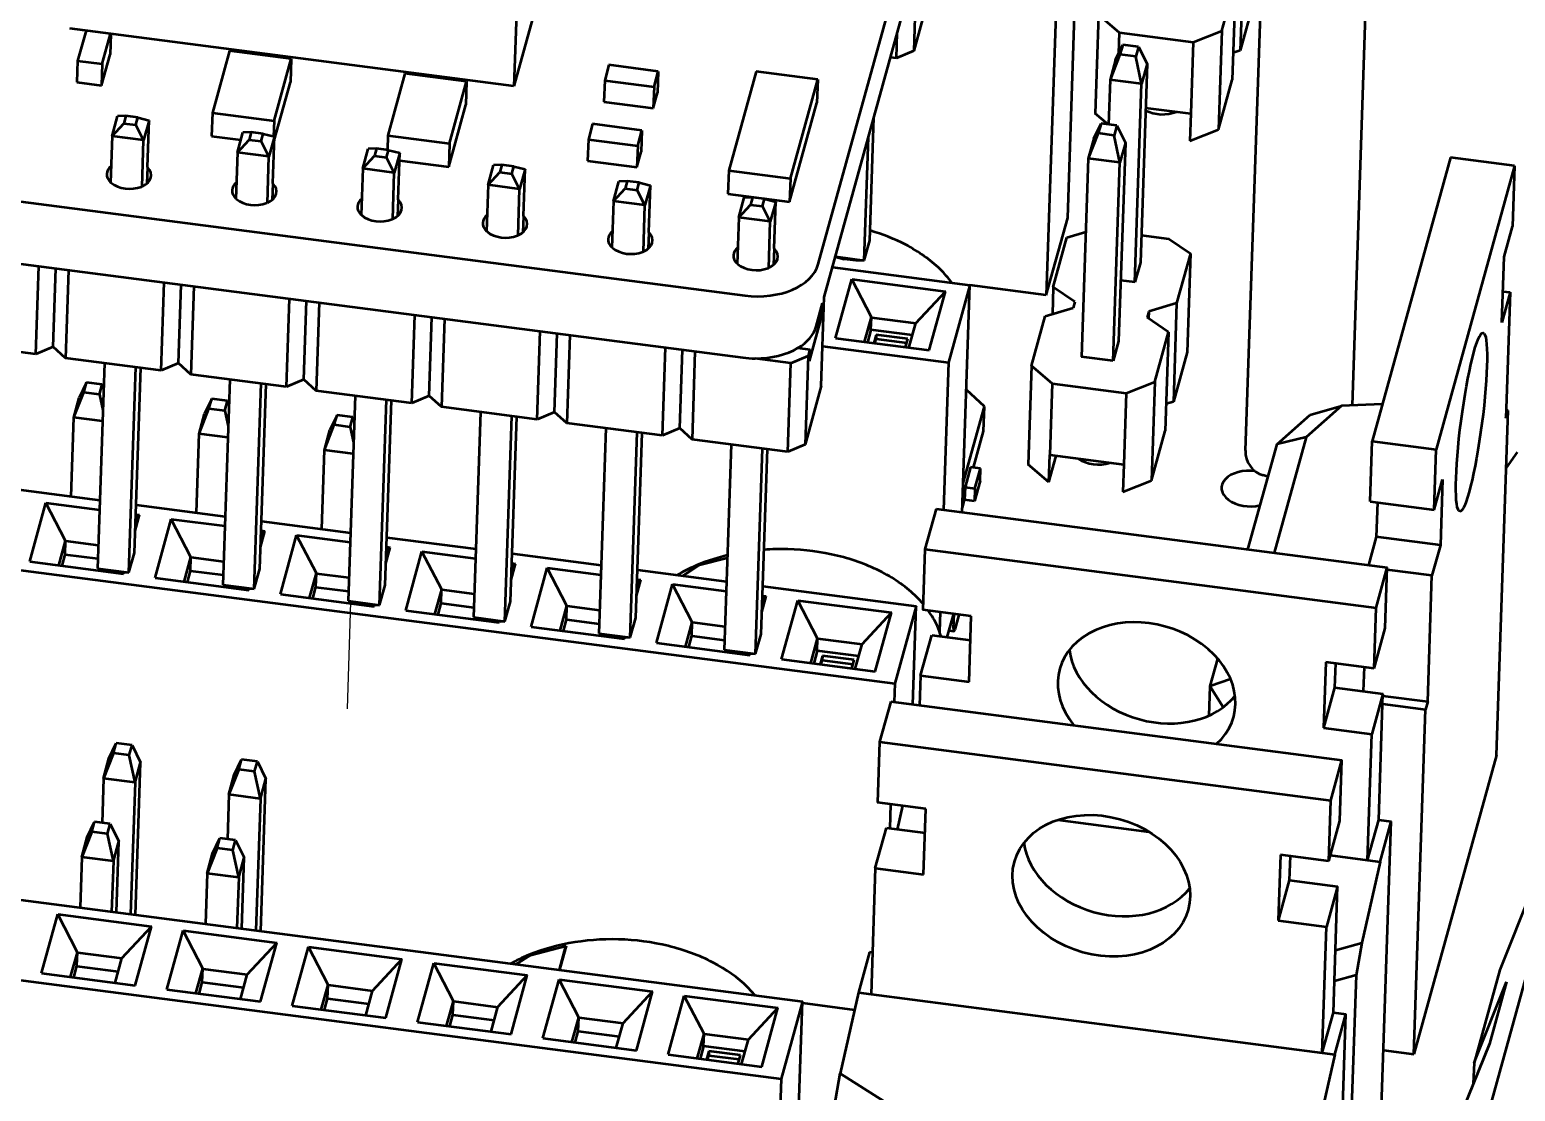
# Model space of a CAD drawing. Header units: millimetres. Extents: x 0 to 420, y 0 to 297.
# Drawn here: x 253.72 to 283.38, y 84.95 to 106.15 of the extents above; entities that cross this region are included whole.
import ezdxf

# ---------------------------------------------------------------- set-up
doc = ezdxf.new("R2010")
doc.units = ezdxf.units.MM
doc.layers.add('Tweak Trail (ISO)', color=7, linetype='Continuous', lineweight=25)
doc.layers.add('Visible (ISO)', color=7, linetype='Continuous', lineweight=50)

msp = doc.modelspace()

# ---------------------------------------------------------------- linework, layer by layer
at = {"layer": 'Tweak Trail (ISO)'}
msp.add_line((260.064, 92.582), (260.136, 94.723), dxfattribs=at)
at = {"layer": 'Visible (ISO)'}
for p, q in [((280.608, 113.075), (280.119, 98.644)), ((264.926, 110.589), (263.389, 105.019)), ((278.42, 110.453), (277.989, 97.743)), ((269.465, 101.461), (271.633, 109.32)), ((274.443, 102.391), (274.666, 108.991)), ((263.507, 108.507), (263.389, 105.019)), ((277.955, 107.695), (277.888, 105.727)), ((269.584, 100.806), (271.43, 107.496)), ((271.43, 107.496), (271.37, 105.721)), ((274.239, 107.443), (274.016, 100.843)), ((277.521, 106.124), (277.794, 107.114)), ((277.794, 107.114), (277.727, 105.145)), ((271.693, 106.89), (271.37, 105.721)), ((278.161, 106.717), (277.888, 105.727)), ((263.389, 105.019), (254.524, 106.171)), ((275.059, 106.443), (274.992, 104.475)), ((275.471, 106.089), (275.059, 106.443)), ((254.846, 106.129), (254.679, 105.525)), ((255.171, 105.461), (255.338, 106.065)), ((255.342, 106.065), (255.328, 105.653)), ((271.023, 105.574), (271.04, 106.084)), ((275.471, 106.089), (275.456, 105.667)), ((275.471, 106.089), (276.948, 105.897)), ((276.948, 105.897), (276.9, 104.471)), ((276.948, 105.897), (277.521, 106.124)), ((277.521, 106.124), (277.454, 104.155)), ((255.157, 105.034), (255.328, 105.653)), ((257.711, 105.724), (257.369, 104.486)), ((258.942, 105.564), (257.711, 105.724)), ((271.023, 105.574), (270.904, 105.589)), ((271.37, 105.721), (271.023, 105.574)), ((275.487, 105.648), (275.288, 105.147)), ((275.397, 105.543), (275.542, 105.846)), ((275.542, 105.846), (275.487, 105.648)), ((275.803, 105.608), (275.487, 105.648)), ((275.857, 105.806), (275.542, 105.846)), ((275.857, 105.806), (275.803, 105.608)), ((275.919, 105.065), (275.803, 105.608)), ((275.857, 105.806), (276.028, 105.461)), ((277.888, 105.727), (277.746, 105.685)), ((254.679, 105.525), (254.665, 105.098)), ((254.679, 105.525), (255.171, 105.461)), ((255.171, 105.461), (255.157, 105.034)), ((258.601, 104.326), (258.942, 105.564)), ((258.942, 105.564), (258.926, 105.099)), ((265.285, 105.442), (265.2, 105.132)), ((266.27, 105.314), (265.285, 105.442)), ((266.185, 105.004), (266.27, 105.314)), ((266.27, 105.314), (266.256, 104.887)), ((268.223, 105.313), (267.676, 103.333)), ((269.454, 105.153), (268.223, 105.313)), ((275.397, 105.543), (275.288, 105.147)), ((276.028, 105.461), (275.894, 101.498)), ((276.028, 105.461), (275.919, 105.065)), ((254.665, 105.098), (255.157, 105.034)), ((258.605, 103.936), (258.926, 105.099)), ((261.213, 105.269), (260.872, 104.031)), ((262.445, 105.109), (261.213, 105.269)), ((262.103, 103.871), (262.445, 105.109)), ((262.445, 105.109), (262.429, 104.644)), ((265.2, 105.132), (265.185, 104.706)), ((265.2, 105.132), (266.185, 105.004)), ((266.185, 105.004), (266.17, 104.578)), ((268.907, 103.173), (269.454, 105.153)), ((269.454, 105.153), (269.438, 104.688)), ((275.288, 105.147), (275.258, 104.255)), ((275.919, 105.065), (275.288, 105.147)), ((275.784, 101.101), (275.919, 105.065)), ((277.454, 104.155), (277.727, 105.145)), ((265.185, 104.706), (266.17, 104.578)), ((266.17, 104.578), (266.256, 104.887)), ((268.892, 102.708), (269.438, 104.688)), ((255.367, 104.021), (255.476, 104.417)), ((255.644, 104.423), (255.476, 104.417)), ((255.644, 104.423), (255.603, 104.274)), ((255.88, 104.392), (255.644, 104.423)), ((255.839, 104.244), (255.88, 104.392)), ((255.88, 104.392), (256.106, 104.335)), ((257.369, 104.486), (257.354, 104.021)), ((257.369, 104.486), (258.601, 104.326)), ((262.087, 103.406), (262.429, 104.644)), ((270.491, 101.936), (270.575, 104.395)), ((275.245, 104.257), (274.992, 104.475)), ((275.998, 104.588), (276.9, 104.471)), ((276.9, 104.471), (276.882, 103.928)), ((255.367, 104.021), (255.603, 104.274)), ((255.603, 104.274), (255.839, 104.244)), ((255.997, 103.939), (255.839, 104.244)), ((256.106, 104.335), (255.997, 103.939)), ((256.075, 103.405), (256.106, 104.335)), ((258.146, 104.098), (257.978, 104.092)), ((258.146, 104.098), (258.105, 103.949)), ((258.382, 104.067), (258.146, 104.098)), ((258.601, 104.326), (258.59, 104.015)), ((264.96, 104.263), (264.875, 103.953)), ((265.945, 104.135), (264.96, 104.263)), ((265.86, 103.825), (265.945, 104.135)), ((265.945, 104.135), (265.93, 103.708)), ((274.964, 103.971), (275.108, 104.275)), ((275.108, 104.275), (275.054, 104.077)), ((275.424, 104.234), (275.108, 104.275)), ((275.424, 104.234), (275.369, 104.036)), ((275.424, 104.234), (275.594, 103.889)), ((276.882, 103.928), (277.454, 104.155)), ((255.367, 104.021), (255.335, 103.091)), ((255.997, 103.939), (255.367, 104.021)), ((255.965, 103.009), (255.997, 103.939)), ((257.354, 104.021), (257.937, 103.946)), ((257.868, 103.696), (257.978, 104.092)), ((257.868, 103.696), (258.105, 103.949)), ((258.105, 103.949), (258.341, 103.919)), ((258.341, 103.919), (258.382, 104.067)), ((258.499, 103.614), (258.341, 103.919)), ((258.382, 104.067), (258.608, 104.01)), ((258.608, 104.01), (258.499, 103.614)), ((258.577, 103.08), (258.608, 104.01)), ((260.872, 104.031), (260.862, 103.745)), ((260.872, 104.031), (262.103, 103.871)), ((262.103, 103.871), (262.087, 103.406)), ((264.875, 103.953), (264.86, 103.527)), ((264.875, 103.953), (265.86, 103.825)), ((265.86, 103.825), (265.845, 103.399)), ((270.382, 101.54), (270.465, 103.999)), ((275.054, 104.077), (274.854, 103.575)), ((274.964, 103.971), (274.854, 103.575)), ((275.369, 104.036), (275.054, 104.077)), ((275.485, 103.493), (275.369, 104.036)), ((275.594, 103.889), (275.46, 99.926)), ((275.594, 103.889), (275.485, 103.493)), ((257.868, 103.696), (257.837, 102.766)), ((258.499, 103.614), (257.868, 103.696)), ((258.467, 102.684), (258.499, 103.614)), ((260.37, 103.371), (260.479, 103.767)), ((260.37, 103.371), (260.607, 103.624)), ((260.648, 103.773), (260.479, 103.767)), ((260.648, 103.773), (260.607, 103.624)), ((260.607, 103.624), (260.843, 103.594)), ((260.884, 103.742), (260.648, 103.773)), ((260.843, 103.594), (260.884, 103.742)), ((261.001, 103.289), (260.843, 103.594)), ((260.884, 103.742), (261.11, 103.685)), ((261.11, 103.685), (261.001, 103.289)), ((261.078, 102.755), (261.11, 103.685)), ((261.105, 103.534), (262.087, 103.406)), ((264.86, 103.527), (265.845, 103.399)), ((265.845, 103.399), (265.93, 103.708)), ((274.854, 103.575), (274.72, 99.611)), ((275.485, 103.493), (274.854, 103.575)), ((282.082, 103.591), (280.52, 97.932)), ((283.362, 103.425), (282.082, 103.591)), ((256.073, 103.398), (256.062, 103.074)), ((256.073, 103.398), (256.075, 103.405)), ((260.37, 103.371), (260.339, 102.441)), ((261.001, 103.289), (260.37, 103.371)), ((260.969, 102.359), (261.001, 103.289)), ((262.872, 103.046), (262.981, 103.442)), ((262.872, 103.046), (263.108, 103.299)), ((263.149, 103.448), (262.981, 103.442)), ((263.149, 103.448), (263.108, 103.299)), ((263.108, 103.299), (263.345, 103.269)), ((263.386, 103.417), (263.149, 103.448)), ((263.345, 103.269), (263.386, 103.417)), ((263.502, 102.964), (263.345, 103.269)), ((263.386, 103.417), (263.612, 103.36)), ((263.612, 103.36), (263.502, 102.964)), ((263.58, 102.43), (263.612, 103.36)), ((267.676, 103.333), (267.66, 102.868)), ((267.676, 103.333), (268.907, 103.173)), ((275.351, 99.53), (275.485, 103.493)), ((283.362, 103.425), (281.801, 97.766)), ((283.362, 103.425), (283.321, 102.215)), ((250.484, 103.112), (267.997, 100.837)), ((255.346, 103.09), (255.335, 103.091)), ((255.965, 103.009), (255.954, 103.011)), ((255.965, 103.009), (255.967, 103.016)), ((258.575, 103.073), (258.564, 102.749)), ((258.575, 103.073), (258.577, 103.08)), ((262.872, 103.046), (262.84, 102.116)), ((263.502, 102.964), (262.872, 103.046)), ((263.471, 102.034), (263.502, 102.964)), ((265.374, 102.721), (265.483, 103.117)), ((265.374, 102.721), (265.61, 102.974)), ((265.651, 103.123), (265.483, 103.117)), ((265.651, 103.123), (265.61, 102.974)), ((265.61, 102.974), (265.847, 102.944)), ((265.888, 103.092), (265.651, 103.123)), ((265.847, 102.944), (265.888, 103.092)), ((266.004, 102.639), (265.847, 102.944)), ((265.888, 103.092), (266.113, 103.035)), ((266.113, 103.035), (266.004, 102.639)), ((266.082, 102.105), (266.113, 103.035)), ((268.907, 103.173), (268.892, 102.708)), ((257.848, 102.765), (257.837, 102.766)), ((258.467, 102.684), (258.456, 102.686)), ((258.467, 102.684), (258.469, 102.691)), ((261.076, 102.748), (261.065, 102.424)), ((261.076, 102.748), (261.078, 102.755)), ((265.374, 102.721), (265.342, 101.791)), ((266.004, 102.639), (265.374, 102.721)), ((265.973, 101.709), (266.004, 102.639)), ((267.66, 102.868), (268.892, 102.708)), ((267.876, 102.396), (267.985, 102.792)), ((267.876, 102.396), (268.112, 102.649)), ((268.153, 102.798), (267.985, 102.792)), ((268.153, 102.798), (268.112, 102.649)), ((268.112, 102.649), (268.348, 102.619)), ((268.389, 102.767), (268.153, 102.798)), ((268.348, 102.619), (268.389, 102.767)), ((268.506, 102.314), (268.348, 102.619)), ((268.389, 102.767), (268.615, 102.71)), ((268.615, 102.71), (268.506, 102.314)), ((268.584, 101.78), (268.615, 102.71)), ((260.35, 102.44), (260.339, 102.441)), ((260.969, 102.359), (260.958, 102.361)), ((260.969, 102.359), (260.971, 102.366)), ((263.578, 102.423), (263.567, 102.099)), ((263.578, 102.423), (263.58, 102.43)), ((267.876, 102.396), (267.844, 101.466)), ((268.506, 102.314), (267.876, 102.396)), ((268.474, 101.384), (268.506, 102.314)), ((274.016, 100.843), (274.443, 102.391)), ((262.852, 102.115), (262.84, 102.116)), ((263.471, 102.034), (263.46, 102.036)), ((263.471, 102.034), (263.473, 102.041)), ((266.08, 102.098), (266.069, 101.774)), ((266.08, 102.098), (266.082, 102.105)), ((274.429, 101.995), (274.805, 102.107)), ((275.912, 102.04), (276.462, 101.969)), ((283.154, 101.608), (283.321, 102.215)), ((250.442, 101.872), (267.955, 99.597)), ((265.354, 101.79), (265.342, 101.791)), ((268.582, 101.773), (268.571, 101.449)), ((268.582, 101.773), (268.584, 101.78)), ((270.382, 101.54), (270.491, 101.936)), ((274.156, 101.005), (274.429, 101.995)), ((276.462, 101.969), (276.892, 101.676)), ((265.973, 101.709), (265.961, 101.711)), ((265.973, 101.709), (265.975, 101.716)), ((267.855, 101.465), (267.844, 101.466)), ((269.806, 101.609), (269.978, 101.565)), ((269.807, 101.615), (270.382, 101.54)), ((270.214, 101.535), (269.978, 101.565)), ((270.382, 101.54), (270.214, 101.535)), ((275.894, 101.498), (275.784, 101.101)), ((276.892, 101.676), (276.618, 100.685)), ((276.892, 101.676), (276.825, 99.707)), ((283.109, 100.296), (283.154, 101.608)), ((253.844, 99.664), (253.903, 101.423)), ((254.19, 99.811), (254.244, 101.379)), ((254.494, 101.346), (254.435, 99.587)), ((268.474, 101.384), (268.463, 101.386)), ((268.474, 101.384), (268.476, 101.391)), ((269.749, 101.403), (272.491, 101.047)), ((269.807, 99.985), (270.131, 101.161)), ((270.131, 101.161), (272.001, 100.918)), ((270.524, 100.402), (270.131, 101.161)), ((275.784, 101.101), (275.501, 101.138)), ((256.346, 99.339), (256.405, 101.098)), ((256.692, 99.486), (256.745, 101.054)), ((256.996, 101.021), (256.937, 99.262)), ((271.411, 100.287), (272.001, 100.918)), ((271.676, 99.743), (272.001, 100.918)), ((272.491, 101.047), (272.064, 99.5)), ((272.337, 96.508), (272.491, 101.047)), ((274.016, 100.843), (272.491, 101.042)), ((274.156, 101.005), (274.138, 100.466)), ((274.585, 100.712), (274.156, 101.005)), ((283.277, 100.902), (283.109, 100.296)), ((283.131, 100.921), (283.277, 100.902)), ((283.277, 100.902), (283.192, 98.387)), ((258.847, 99.014), (258.907, 100.773)), ((259.194, 99.161), (259.247, 100.729)), ((259.498, 100.696), (259.438, 98.937)), ((269.423, 100.221), (269.55, 100.682)), ((269.524, 99.031), (269.584, 100.806)), ((269.542, 100.449), (269.55, 100.682)), ((273.995, 100.424), (274.551, 100.589)), ((274.585, 100.712), (274.551, 100.589)), ((276.618, 100.685), (276.063, 100.52)), ((276.618, 100.685), (276.552, 98.717)), ((261.349, 98.689), (261.409, 100.448)), ((261.696, 98.836), (261.749, 100.404)), ((262, 100.371), (261.94, 98.612)), ((269.288, 99.527), (269.542, 100.449)), ((269.542, 100.449), (269.488, 100.456)), ((270.389, 99.91), (270.524, 100.402)), ((270.516, 100.153), (270.524, 100.401)), ((270.524, 100.401), (270.524, 100.402)), ((270.524, 100.401), (271.41, 100.285)), ((271.275, 99.795), (271.411, 100.287)), ((273.722, 99.433), (273.995, 100.424)), ((276.063, 100.52), (276.029, 100.397)), ((276.458, 100.104), (276.029, 100.397)), ((276.063, 100.52), (276.058, 100.377)), ((263.851, 98.364), (263.911, 100.123)), ((264.198, 98.511), (264.251, 100.079)), ((264.502, 100.046), (264.442, 98.287)), ((269.807, 99.985), (271.676, 99.743)), ((270.516, 100.153), (270.447, 99.902)), ((271.344, 100.045), (270.516, 100.153)), ((270.622, 100.055), (270.575, 99.886)), ((270.595, 99.883), (270.619, 99.97)), ((270.622, 100.055), (270.619, 99.97)), ((270.619, 99.97), (271.229, 99.891)), ((271.252, 99.974), (270.622, 100.055)), ((271.205, 99.804), (271.252, 99.974)), ((276.185, 99.114), (276.458, 100.104)), ((276.458, 100.104), (276.391, 98.135)), ((287.154, 100.166), (282.031, 81.601)), ((253.844, 99.664), (251.933, 99.912)), ((254.19, 99.811), (253.844, 99.664)), ((254.435, 99.587), (254.19, 99.811)), ((266.353, 98.039), (266.412, 99.798)), ((266.699, 98.186), (266.753, 99.754)), ((267.003, 99.721), (266.944, 97.962)), ((269.058, 99.791), (269.296, 99.76)), ((269.296, 99.76), (269.261, 99.636)), ((269.288, 99.527), (269.296, 99.76)), ((269.551, 99.826), (272.064, 99.5)), ((275.46, 99.926), (275.351, 99.53)), ((276.825, 99.707), (276.552, 98.717)), ((256.346, 99.339), (254.435, 99.587)), ((255.213, 99.486), (255.074, 95.388)), ((255.704, 95.306), (255.843, 99.404)), ((255.814, 95.702), (255.939, 99.392)), ((256.692, 99.486), (256.346, 99.339)), ((256.937, 99.262), (256.692, 99.486)), ((268.915, 99.489), (268.206, 99.581)), ((268.855, 97.714), (268.915, 99.489)), ((268.915, 99.489), (269.261, 99.636)), ((269.261, 99.636), (269.201, 97.861)), ((272.064, 99.5), (271.965, 96.556)), ((273.722, 99.433), (273.655, 97.465)), ((274.134, 99.079), (273.722, 99.433)), ((275.351, 99.53), (274.72, 99.611)), ((254.854, 99.1), (254.71, 98.797)), ((254.8, 98.902), (254.854, 99.1)), ((255.169, 99.059), (254.854, 99.1)), ((255.115, 98.861), (255.169, 99.059)), ((255.197, 99.004), (255.169, 99.059)), ((258.847, 99.014), (256.937, 99.262)), ((257.715, 99.161), (257.576, 95.063)), ((258.206, 94.981), (258.345, 99.079)), ((258.315, 95.377), (258.441, 99.067)), ((259.194, 99.161), (258.847, 99.014)), ((259.438, 98.937), (259.194, 99.161)), ((274.134, 99.079), (274.086, 97.653)), ((274.134, 99.079), (275.612, 98.887)), ((275.612, 98.887), (276.185, 99.114)), ((276.185, 99.114), (276.118, 97.145)), ((254.6, 98.401), (254.8, 98.902)), ((254.6, 98.401), (254.71, 98.797)), ((255.115, 98.861), (254.8, 98.902)), ((255.115, 98.861), (255.181, 98.551)), ((257.356, 98.775), (257.211, 98.472)), ((257.301, 98.577), (257.356, 98.775)), ((257.671, 98.734), (257.356, 98.775)), ((261.349, 98.689), (259.438, 98.937)), ((260.216, 98.836), (260.078, 94.738)), ((261.696, 98.836), (261.349, 98.689)), ((261.94, 98.612), (261.696, 98.836)), ((269.524, 99.031), (269.201, 97.861)), ((272.78, 98.624), (272.42, 98.954)), ((275.612, 98.887), (275.564, 97.461)), ((257.102, 98.076), (257.301, 98.577)), ((257.102, 98.076), (257.211, 98.472)), ((257.617, 98.536), (257.301, 98.577)), ((257.617, 98.536), (257.671, 98.734)), ((257.617, 98.536), (257.683, 98.226)), ((257.698, 98.679), (257.671, 98.734)), ((260.708, 94.656), (260.847, 98.754)), ((260.817, 95.052), (260.942, 98.742)), ((263.851, 98.364), (261.94, 98.612)), ((262.718, 98.511), (262.579, 94.413)), ((264.198, 98.511), (263.851, 98.364)), ((264.442, 98.287), (264.198, 98.511)), ((272.357, 97.093), (272.78, 98.624)), ((272.763, 98.128), (272.78, 98.624)), ((276.552, 98.717), (276.409, 98.675)), ((279.909, 98.636), (279.205, 98.011)), ((279.283, 98.456), (279.909, 98.636)), ((280.723, 98.666), (279.909, 98.636)), ((283.002, 91.662), (283.235, 98.544)), ((283.192, 98.387), (283.235, 98.544)), ((283.235, 98.544), (283.197, 98.549)), ((254.547, 96.827), (254.6, 98.401)), ((255.174, 98.326), (254.6, 98.401)), ((259.604, 97.751), (259.803, 98.252)), ((259.858, 98.45), (259.713, 98.147)), ((259.803, 98.252), (259.858, 98.45)), ((260.118, 98.211), (259.803, 98.252)), ((260.173, 98.409), (259.858, 98.45)), ((260.118, 98.211), (260.173, 98.409)), ((260.118, 98.211), (260.185, 97.901)), ((260.2, 98.354), (260.173, 98.409)), ((263.21, 94.331), (263.349, 98.429)), ((263.319, 94.727), (263.444, 98.417)), ((266.353, 98.039), (264.442, 98.287)), ((265.22, 98.186), (265.081, 94.088)), ((266.699, 98.186), (266.353, 98.039)), ((266.944, 97.962), (266.699, 98.186)), ((278.623, 97.87), (279.283, 98.456)), ((257.049, 96.502), (257.102, 98.076)), ((257.675, 98.001), (257.102, 98.076)), ((259.604, 97.751), (259.713, 98.147)), ((265.712, 94.006), (265.85, 98.104)), ((265.821, 94.402), (265.946, 98.092)), ((268.855, 97.714), (266.944, 97.962)), ((272.563, 97.403), (272.763, 98.128)), ((276.118, 97.145), (276.391, 98.135)), ((278.042, 95.767), (278.622, 97.867)), ((279.205, 98.011), (278.567, 95.699)), ((279.205, 98.011), (278.622, 97.867)), ((278.622, 97.867), (278.623, 97.87)), ((280.479, 96.722), (280.52, 97.932)), ((280.52, 97.932), (281.801, 97.766)), ((259.551, 96.177), (259.604, 97.751)), ((260.177, 97.676), (259.604, 97.751)), ((267.722, 97.861), (267.583, 93.763)), ((268.213, 93.681), (268.352, 97.779)), ((268.323, 94.077), (268.448, 97.767)), ((269.201, 97.861), (268.855, 97.714)), ((274.068, 97.11), (274.086, 97.653)), ((274.068, 97.11), (274.213, 97.636)), ((274.086, 97.653), (275.564, 97.461)), ((281.76, 96.556), (281.801, 97.766)), ((283.419, 97.711), (283.196, 97.395)), ((272.505, 97.41), (272.394, 97.008)), ((272.702, 97.384), (272.505, 97.41)), ((272.591, 96.982), (272.702, 97.384)), ((272.693, 97.136), (272.702, 97.384)), ((274.068, 97.11), (273.655, 97.465)), ((275.282, 97.495), (275.282, 97.497)), ((275.564, 97.461), (275.545, 96.918)), ((253.344, 96.983), (255.12, 96.752)), ((272.394, 97.008), (272.385, 96.76)), ((272.394, 97.008), (272.591, 96.982)), ((272.693, 97.136), (272.582, 96.734)), ((272.591, 96.982), (272.582, 96.734)), ((275.545, 96.918), (276.118, 97.145)), ((278.443, 97.218), (278.346, 97.247)), ((281.76, 96.556), (281.927, 97.162)), ((281.927, 97.162), (281.883, 95.85)), ((253.723, 95.524), (254.047, 96.699)), ((254.44, 95.94), (254.047, 96.699)), ((254.047, 96.699), (255.114, 96.561)), ((272.34, 96.597), (272.385, 96.76)), ((272.582, 96.734), (272.385, 96.76)), ((280.479, 96.722), (281.76, 96.556)), ((280.625, 96.703), (280.602, 96.016)), ((255.828, 96.138), (255.916, 96.457)), ((255.836, 96.371), (255.916, 96.457)), ((255.84, 96.467), (255.916, 96.457)), ((255.846, 96.658), (257.622, 96.427)), ((271.815, 96.576), (271.593, 95.771)), ((271.815, 96.576), (280.822, 95.406)), ((256.224, 95.199), (256.549, 96.374)), ((256.549, 96.374), (257.616, 96.236)), ((256.942, 95.615), (256.549, 96.374)), ((258.33, 95.813), (258.418, 96.132)), ((258.338, 96.046), (258.418, 96.132)), ((258.341, 96.142), (258.418, 96.132)), ((258.348, 96.333), (260.124, 96.102)), ((254.304, 95.448), (254.44, 95.94)), ((254.431, 95.668), (254.44, 95.939)), ((254.44, 95.939), (254.44, 95.94)), ((254.44, 95.939), (255.09, 95.854)), ((258.726, 94.874), (259.051, 96.049)), ((259.051, 96.049), (260.117, 95.911)), ((259.444, 95.29), (259.051, 96.049)), ((260.832, 95.488), (260.92, 95.807)), ((260.84, 95.721), (260.92, 95.807)), ((260.843, 95.817), (260.92, 95.807)), ((260.85, 96.008), (262.626, 95.777)), ((280.602, 96.016), (280.447, 95.455)), ((281.883, 95.85), (280.602, 96.016)), ((281.883, 95.85), (281.715, 95.244)), ((250.73, 95.72), (270.991, 93.088)), ((253.723, 95.524), (255.592, 95.281)), ((254.368, 95.44), (254.431, 95.668)), ((254.431, 95.667), (255.081, 95.583)), ((255.704, 95.306), (255.814, 95.702)), ((256.806, 95.123), (256.942, 95.615)), ((256.933, 95.343), (256.942, 95.614)), ((256.942, 95.614), (256.942, 95.615)), ((256.942, 95.614), (257.592, 95.529)), ((261.228, 94.549), (261.552, 95.724)), ((261.552, 95.724), (262.619, 95.586)), ((261.946, 94.965), (261.552, 95.724)), ((263.352, 95.683), (265.127, 95.452)), ((267.094, 95.458), (267.645, 95.601)), ((271.593, 95.771), (271.552, 94.561)), ((271.593, 95.771), (280.6, 94.601)), ((255.074, 95.388), (255.3, 95.331)), ((255.074, 95.388), (255.704, 95.306)), ((255.191, 95.333), (255.197, 95.357)), ((255.536, 95.3), (255.3, 95.331)), ((255.704, 95.306), (255.536, 95.3)), ((255.592, 95.281), (255.598, 95.302)), ((256.224, 95.199), (258.094, 94.956)), ((256.87, 95.115), (256.933, 95.343)), ((256.932, 95.342), (257.582, 95.258)), ((258.206, 94.981), (258.315, 95.377)), ((259.308, 94.798), (259.444, 95.29)), ((259.434, 95.018), (259.444, 95.289)), ((259.444, 95.289), (259.444, 95.29)), ((259.444, 95.289), (260.093, 95.204)), ((263.334, 95.163), (263.422, 95.482)), ((263.342, 95.396), (263.422, 95.482)), ((263.345, 95.492), (263.422, 95.482)), ((263.73, 94.224), (264.054, 95.399)), ((264.054, 95.399), (265.121, 95.261)), ((264.447, 94.64), (264.054, 95.399)), ((265.853, 95.358), (267.629, 95.127)), ((266.757, 95.241), (267.094, 95.458)), ((280.6, 94.601), (280.822, 95.406)), ((280.781, 94.196), (280.822, 95.406)), ((281.715, 95.244), (280.82, 95.36)), ((281.63, 92.728), (281.715, 95.244)), ((257.576, 95.063), (258.206, 94.981)), ((257.576, 95.063), (257.802, 95.006)), ((257.693, 95.008), (257.699, 95.032)), ((258.038, 94.975), (257.802, 95.006)), ((258.206, 94.981), (258.038, 94.975)), ((258.094, 94.956), (258.1, 94.977)), ((259.371, 94.79), (259.434, 95.018)), ((259.434, 95.017), (260.084, 94.933)), ((260.708, 94.656), (260.817, 95.052)), ((261.81, 94.473), (261.946, 94.965)), ((261.936, 94.693), (261.945, 94.964)), ((261.945, 94.964), (261.946, 94.965)), ((261.945, 94.964), (262.595, 94.879)), ((265.836, 94.838), (265.924, 95.157)), ((265.844, 95.071), (265.924, 95.157)), ((265.847, 95.167), (265.924, 95.157)), ((266.232, 93.899), (266.556, 95.074)), ((266.556, 95.074), (267.623, 94.936)), ((266.949, 94.315), (266.556, 95.074)), ((268.355, 95.033), (271.418, 94.635)), ((258.726, 94.874), (260.596, 94.631)), ((260.078, 94.738), (260.708, 94.656)), ((260.078, 94.738), (260.304, 94.681)), ((260.194, 94.683), (260.201, 94.707)), ((260.54, 94.65), (260.304, 94.681)), ((260.708, 94.656), (260.54, 94.65)), ((260.596, 94.631), (260.601, 94.652)), ((261.873, 94.465), (261.936, 94.693)), ((261.936, 94.692), (262.586, 94.608)), ((263.21, 94.331), (263.319, 94.727)), ((264.312, 94.148), (264.447, 94.64)), ((264.438, 94.368), (264.447, 94.639)), ((264.447, 94.639), (264.447, 94.64)), ((264.447, 94.639), (265.097, 94.554)), ((268.337, 94.513), (268.425, 94.832)), ((268.345, 94.746), (268.425, 94.832)), ((268.349, 94.842), (268.425, 94.832)), ((268.733, 93.574), (269.058, 94.749)), ((269.058, 94.749), (270.927, 94.507)), ((269.451, 93.99), (269.058, 94.749)), ((271.418, 94.635), (270.991, 93.088)), ((271.351, 92.671), (271.418, 94.635)), ((261.228, 94.549), (263.097, 94.306)), ((262.579, 94.413), (263.21, 94.331)), ((262.579, 94.413), (262.805, 94.356)), ((262.696, 94.358), (262.703, 94.382)), ((263.042, 94.325), (262.805, 94.356)), ((263.21, 94.331), (263.042, 94.325)), ((263.097, 94.306), (263.103, 94.327)), ((264.375, 94.14), (264.438, 94.368)), ((264.438, 94.367), (265.088, 94.283)), ((265.712, 94.006), (265.821, 94.402)), ((266.813, 93.823), (266.949, 94.315)), ((266.94, 94.043), (266.949, 94.314)), ((266.949, 94.314), (266.949, 94.315)), ((266.949, 94.314), (267.599, 94.229)), ((270.337, 93.875), (270.927, 94.507)), ((270.603, 93.331), (270.927, 94.507)), ((272.518, 94.436), (271.552, 94.561)), ((271.895, 94.517), (271.882, 94.129)), ((272.162, 94.482), (272.033, 94.014)), ((272.165, 94.189), (272.175, 94.481)), ((272.268, 94.459), (272.187, 94.166)), ((272.268, 94.459), (272.268, 94.468)), ((272.473, 93.124), (272.518, 94.436)), ((280.559, 93.391), (280.6, 94.601)), ((263.73, 94.224), (265.599, 93.981)), ((265.081, 94.088), (265.307, 94.031)), ((265.081, 94.088), (265.712, 94.006)), ((265.198, 94.033), (265.205, 94.057)), ((265.544, 94), (265.307, 94.031)), ((266.877, 93.815), (266.94, 94.043)), ((266.94, 94.042), (267.59, 93.958)), ((268.213, 93.681), (268.323, 94.077)), ((271.508, 93.249), (271.73, 94.054)), ((271.73, 94.054), (272.501, 93.954)), ((272.069, 94.146), (272.171, 94.133)), ((280.559, 93.391), (280.781, 94.196)), ((265.712, 94.006), (265.544, 94)), ((265.599, 93.981), (265.605, 94.002)), ((266.232, 93.899), (268.101, 93.656)), ((267.583, 93.763), (268.213, 93.681)), ((267.583, 93.763), (267.809, 93.706)), ((267.7, 93.708), (267.706, 93.732)), ((269.315, 93.498), (269.451, 93.99)), ((269.442, 93.741), (269.373, 93.491)), ((269.442, 93.741), (269.451, 93.989)), ((270.271, 93.633), (269.442, 93.741)), ((269.451, 93.989), (269.451, 93.99)), ((269.451, 93.989), (270.337, 93.874)), ((270.202, 93.383), (270.337, 93.875)), ((268.045, 93.675), (267.809, 93.706)), ((268.213, 93.681), (268.045, 93.675)), ((268.101, 93.656), (268.107, 93.677)), ((268.733, 93.574), (270.603, 93.331)), ((269.548, 93.644), (269.501, 93.474)), ((269.521, 93.471), (269.545, 93.558)), ((269.548, 93.644), (269.545, 93.558)), ((269.545, 93.558), (270.156, 93.479)), ((270.179, 93.562), (269.548, 93.644)), ((270.132, 93.392), (270.179, 93.562)), ((277.289, 93.036), (277.44, 93.584)), ((279.594, 93.517), (279.549, 92.205)), ((280.559, 93.391), (279.594, 93.517)), ((279.788, 93.492), (279.771, 93.009)), ((280.351, 92.934), (280.367, 93.416)), ((271.508, 93.249), (271.488, 92.653)), ((271.508, 93.249), (272.473, 93.124)), ((277.694, 93.18), (277.289, 93.036)), ((270.991, 93.088), (270.978, 92.719)), ((277.268, 92.451), (277.288, 93.031)), ((277.288, 93.031), (277.289, 93.036)), ((277.55, 92.617), (277.288, 93.031)), ((279.771, 93.009), (279.549, 92.205)), ((279.771, 93.009), (280.736, 92.884)), ((280.736, 92.884), (280.514, 92.079)), ((280.651, 90.368), (280.736, 92.884)), ((280.735, 92.844), (281.63, 92.728)), ((270.91, 92.728), (270.688, 91.924)), ((270.91, 92.728), (279.916, 91.558)), ((280.73, 92.682), (281.587, 92.571)), ((281.354, 85.689), (281.587, 92.571)), ((281.63, 92.728), (281.587, 92.571)), ((279.549, 92.205), (280.514, 92.079)), ((280.429, 89.564), (280.514, 92.079)), ((255.395, 91.701), (255.196, 91.196)), ((255.305, 91.592), (255.45, 91.899)), ((255.395, 91.701), (255.45, 91.899)), ((255.71, 91.66), (255.395, 91.701)), ((255.765, 91.858), (255.45, 91.899)), ((255.71, 91.66), (255.765, 91.858)), ((255.826, 91.114), (255.71, 91.66)), ((255.765, 91.858), (255.935, 91.51)), ((270.688, 91.924), (270.647, 90.714)), ((270.688, 91.924), (279.694, 90.754)), ((283.002, 91.662), (281.354, 85.689)), ((255.196, 91.196), (255.305, 91.592)), ((255.826, 91.114), (255.936, 91.51)), ((255.826, 91.114), (255.935, 91.51)), ((255.833, 88.472), (255.936, 91.51)), ((255.936, 91.51), (255.935, 91.51)), ((257.897, 91.376), (257.698, 90.871)), ((257.807, 91.267), (257.952, 91.574)), ((257.897, 91.376), (257.952, 91.574)), ((258.212, 91.335), (257.897, 91.376)), ((258.267, 91.533), (257.952, 91.574)), ((258.212, 91.335), (258.267, 91.533)), ((258.267, 91.533), (258.437, 91.185)), ((279.694, 90.754), (279.916, 91.558)), ((279.875, 90.348), (279.916, 91.558)), ((255.196, 91.196), (255.166, 90.308)), ((255.826, 91.114), (255.196, 91.196)), ((255.826, 91.114), (255.737, 88.484)), ((255.826, 91.114), (255.826, 91.114)), ((257.698, 90.871), (257.807, 91.267)), ((258.328, 90.789), (258.212, 91.335)), ((258.328, 90.789), (258.437, 91.185)), ((258.328, 90.789), (258.437, 91.185)), ((258.334, 88.147), (258.437, 91.185)), ((258.437, 91.185), (258.437, 91.185)), ((257.698, 90.871), (257.668, 89.983)), ((258.328, 90.789), (257.698, 90.871)), ((258.328, 90.789), (258.239, 88.159)), ((258.328, 90.789), (258.328, 90.789)), ((279.653, 89.544), (279.694, 90.754)), ((271.612, 90.588), (270.647, 90.714)), ((270.909, 90.68), (270.893, 90.197)), ((271.146, 90.649), (271.04, 90.178)), ((271.567, 89.276), (271.612, 90.588)), ((254.871, 90.02), (255.016, 90.327)), ((254.962, 90.129), (255.016, 90.327)), ((255.331, 90.286), (255.016, 90.327)), ((255.277, 90.088), (255.331, 90.286)), ((255.331, 90.286), (255.502, 89.938)), ((270.602, 89.401), (270.824, 90.206)), ((270.824, 90.206), (271.595, 90.106)), ((274.243, 90.367), (276.065, 90.131)), ((279.653, 89.544), (279.875, 90.348)), ((280.429, 89.564), (280.651, 90.368)), ((280.651, 90.368), (280.901, 90.336)), ((280.668, 83.454), (280.901, 90.336)), ((280.679, 89.531), (280.901, 90.336)), ((254.962, 90.129), (254.762, 89.624)), ((254.762, 89.624), (254.871, 90.02)), ((255.277, 90.088), (254.962, 90.129)), ((255.392, 89.542), (255.277, 90.088)), ((255.392, 89.542), (255.502, 89.938)), ((255.393, 89.542), (255.502, 89.938)), ((255.454, 88.521), (255.502, 89.938)), ((255.502, 89.938), (255.502, 89.938)), ((257.373, 89.695), (257.518, 90.002)), ((257.463, 89.804), (257.518, 90.002)), ((257.833, 89.961), (257.518, 90.002)), ((257.779, 89.763), (257.833, 89.961)), ((257.833, 89.961), (258.003, 89.613)), ((254.762, 89.624), (254.728, 88.615)), ((255.392, 89.542), (254.762, 89.624)), ((257.463, 89.804), (257.264, 89.299)), ((257.264, 89.299), (257.373, 89.695)), ((257.779, 89.763), (257.463, 89.804)), ((257.894, 89.217), (257.779, 89.763)), ((257.894, 89.217), (258.003, 89.613)), ((257.894, 89.217), (258.004, 89.613)), ((257.956, 88.196), (258.004, 89.613)), ((258.004, 89.613), (258.003, 89.613)), ((278.688, 89.669), (278.644, 88.357)), ((279.653, 89.544), (278.688, 89.669)), ((278.882, 89.644), (278.866, 89.161)), ((279.685, 89.66), (280.429, 89.564)), ((280.429, 89.564), (280.679, 89.531)), ((248.89, 89.374), (269.15, 86.742)), ((255.393, 89.542), (255.358, 88.533)), ((255.393, 89.542), (255.392, 89.542)), ((257.264, 89.299), (257.23, 88.29)), ((257.894, 89.217), (257.264, 89.299)), ((270.602, 89.401), (270.517, 86.886)), ((270.602, 89.401), (271.567, 89.276)), ((280.679, 89.531), (280.315, 87.915)), ((257.894, 89.217), (257.86, 88.208)), ((257.894, 89.217), (257.894, 89.217)), ((278.866, 89.161), (278.644, 88.357)), ((278.866, 89.161), (279.831, 89.036)), ((279.831, 89.036), (279.609, 88.232)), ((279.746, 86.521), (279.831, 89.036)), ((283.715, 88.989), (283.067, 87.375)), ((253.957, 87.305), (254.281, 88.481)), ((254.675, 87.722), (254.281, 88.481)), ((254.281, 88.481), (256.151, 88.238)), ((255.561, 87.606), (256.151, 88.238)), ((255.826, 87.062), (256.151, 88.238)), ((256.459, 86.98), (256.783, 88.156)), ((256.783, 88.156), (258.653, 87.913)), ((257.176, 87.397), (256.783, 88.156)), ((278.644, 88.357), (279.609, 88.232)), ((279.524, 85.716), (279.609, 88.232)), ((248.463, 87.827), (268.723, 85.195)), ((258.063, 87.281), (258.653, 87.913)), ((258.328, 86.737), (258.653, 87.913)), ((258.961, 86.655), (259.285, 87.831)), ((259.285, 87.831), (261.154, 87.588)), ((259.678, 87.072), (259.285, 87.831)), ((263.716, 87.666), (264.428, 87.85)), ((264.428, 87.85), (264.296, 87.372)), ((264.298, 87.372), (264.427, 87.843)), ((264.427, 87.843), (264.428, 87.85)), ((279.788, 87.766), (280.315, 87.915)), ((280.315, 87.915), (280.199, 87.266)), ((254.539, 87.23), (254.675, 87.722)), ((254.665, 87.45), (254.674, 87.72)), ((254.674, 87.72), (254.675, 87.722)), ((254.674, 87.72), (255.561, 87.605)), ((255.425, 87.114), (255.561, 87.606)), ((260.565, 86.956), (261.154, 87.588)), ((260.83, 86.412), (261.154, 87.588)), ((261.462, 86.33), (261.787, 87.506)), ((262.18, 86.747), (261.787, 87.506)), ((261.787, 87.506), (263.656, 87.263)), ((263.434, 87.484), (263.716, 87.666)), ((270.489, 87.723), (270.267, 86.919)), ((270.545, 87.716), (270.489, 87.723)), ((253.957, 87.305), (255.826, 87.062)), ((254.602, 87.221), (254.665, 87.45)), ((254.665, 87.449), (255.488, 87.342)), ((257.041, 86.905), (257.176, 87.397)), ((257.167, 87.125), (257.176, 87.395)), ((257.176, 87.395), (257.176, 87.397)), ((257.176, 87.395), (258.062, 87.28)), ((257.927, 86.789), (258.063, 87.281)), ((263.066, 86.631), (263.656, 87.263)), ((263.332, 86.087), (263.656, 87.263)), ((280.199, 87.266), (279.767, 87.144)), ((280.199, 87.266), (279.992, 81.141)), ((283.067, 87.375), (282.555, 85.518)), ((256.459, 86.98), (258.328, 86.737)), ((257.104, 86.896), (257.167, 87.125)), ((257.167, 87.124), (257.99, 87.017)), ((259.542, 86.58), (259.678, 87.072)), ((259.669, 86.8), (259.678, 87.07)), ((259.678, 87.07), (259.678, 87.072)), ((259.678, 87.07), (260.564, 86.955)), ((260.429, 86.464), (260.565, 86.956)), ((263.964, 86.005), (264.289, 87.181)), ((264.289, 87.181), (266.158, 86.938)), ((264.682, 86.422), (264.289, 87.181)), ((265.568, 86.306), (266.158, 86.938)), ((265.834, 85.762), (266.158, 86.938)), ((270.267, 86.919), (269.903, 85.303)), ((270.267, 86.919), (270.517, 86.886)), ((282.555, 85.518), (283.203, 87.133)), ((283.203, 87.133), (282.862, 85.895)), ((258.961, 86.655), (260.83, 86.412)), ((259.606, 86.571), (259.669, 86.8)), ((259.669, 86.799), (260.492, 86.692)), ((262.044, 86.255), (262.18, 86.747)), ((262.171, 86.475), (262.18, 86.745)), ((262.18, 86.745), (262.18, 86.747)), ((262.18, 86.745), (263.066, 86.63)), ((262.931, 86.139), (263.066, 86.631)), ((266.466, 85.68), (266.79, 86.856)), ((267.184, 86.097), (266.79, 86.856)), ((266.79, 86.856), (268.66, 86.613)), ((268.07, 85.981), (268.66, 86.613)), ((268.335, 85.437), (268.66, 86.613)), ((269.15, 86.742), (268.723, 85.195)), ((268.927, 80.142), (269.15, 86.742)), ((269.149, 86.711), (270.19, 86.576)), ((270.517, 86.886), (279.524, 85.716)), ((261.462, 86.33), (263.332, 86.087)), ((262.108, 86.246), (262.171, 86.475)), ((262.17, 86.474), (262.993, 86.367)), ((264.546, 85.93), (264.682, 86.422)), ((264.672, 86.15), (264.682, 86.42)), ((264.682, 86.42), (264.682, 86.422)), ((264.682, 86.42), (265.568, 86.305)), ((265.432, 85.814), (265.568, 86.306)), ((279.524, 85.716), (279.746, 86.521)), ((279.746, 86.521), (279.996, 86.488)), ((279.763, 79.606), (279.996, 86.488)), ((279.774, 85.684), (279.996, 86.488)), ((263.964, 86.005), (265.834, 85.762)), ((264.609, 85.921), (264.672, 86.15)), ((264.672, 86.149), (265.495, 86.042)), ((267.048, 85.605), (267.184, 86.097)), ((267.175, 85.847), (267.183, 86.095)), ((267.183, 86.095), (267.184, 86.097)), ((267.183, 86.095), (268.07, 85.98)), ((267.175, 85.847), (267.106, 85.597)), ((268.003, 85.74), (267.175, 85.847)), ((267.281, 85.75), (267.234, 85.58)), ((267.281, 85.75), (267.278, 85.665)), ((267.911, 85.668), (267.281, 85.75)), ((267.934, 85.489), (268.07, 85.981)), ((279.524, 85.716), (279.774, 85.684)), ((280.747, 85.768), (281.354, 85.689)), ((282.862, 85.895), (282.213, 84.281)), ((266.466, 85.68), (268.335, 85.437)), ((267.254, 85.578), (267.278, 85.665)), ((267.278, 85.665), (267.888, 85.586)), ((267.864, 85.499), (267.911, 85.668)), ((279.774, 85.684), (279.41, 84.068)), ((282.555, 85.518), (282.54, 85.095)), ((268.723, 85.195), (268.5, 78.595)), ((269.787, 84.653), (269.903, 85.303)), ((269.903, 85.303), (270.771, 84.752))]:
    msp.add_line(p, q, dxfattribs=at)
msp.add_arc((278.489, 97.726), 0.5, 178.0595, 253.3748, dxfattribs=at)
for centre, major_axis, ratio, start_param, end_param in [((276.32, 104.777), (-0.51, 0.017), 0.631405, 0.906124, 2.207111), ((255.705, 103.248), (-0.444, 0.015), 0.631405, 5.673051, 6.893319), ((255.705, 103.248), (0.444, -0.015), 0.631405, 5.365792, 6.900039), ((255.705, 103.248), (0.444, -0.015), 0.631405, 3.794995, 5.329243), ((258.207, 102.923), (-0.444, 0.015), 0.631405, 5.673051, 6.893319), ((258.207, 102.923), (0.444, -0.015), 0.631405, 5.365792, 6.900039), ((258.207, 102.923), (0.444, -0.015), 0.631405, 3.794995, 5.329243), ((260.708, 102.598), (-0.444, 0.015), 0.631405, 5.673051, 6.893319), ((260.708, 102.598), (0.444, -0.015), 0.631405, 5.365792, 6.900039), ((260.708, 102.598), (0.444, -0.015), 0.631405, 3.794995, 5.329243), ((263.21, 102.273), (-0.444, 0.015), 0.631405, 5.673051, 6.893319), ((263.21, 102.273), (0.444, -0.015), 0.631405, 5.365792, 6.900039), ((263.21, 102.273), (0.444, -0.015), 0.631405, 3.794995, 5.329243), ((265.712, 101.948), (-0.444, 0.015), 0.631405, 5.673051, 6.893319), ((265.712, 101.948), (0.444, -0.015), 0.631405, 5.365792, 6.900039), ((265.712, 101.948), (0.444, -0.015), 0.631405, 3.794995, 5.329243), ((268.214, 101.623), (-0.444, 0.015), 0.631405, 5.673051, 6.893319), ((268.214, 101.623), (0.444, -0.015), 0.631405, 5.365792, 6.900039), ((268.214, 101.623), (0.444, -0.015), 0.631405, 3.794995, 5.329243), ((268.214, 101.623), (1.269, -0.043), 0.631405, 4.562119, 6.132915), ((268.172, 100.383), (1.269, -0.043), 0.631405, 5.506044, 6.132915), ((268.172, 100.383), (1.269, -0.043), 0.631405, 4.760865, 5.506044), ((268.172, 100.383), (1.269, -0.043), 0.631405, 4.562119, 4.760865), ((275.041, 97.785), (-0.51, 0.017), 0.631405, 0.749538, 2.091515), ((278.075, 96.982), (-0.561, 0.019), 0.631405, 4.530971, 8.260162), ((276.019, 92.9), (1.735, -0.479), 0.766714, 5.82597, 10.245649), ((272.191, 94.282), (-0.019, -0.149), 0.116089, 5.401309, 6.972105), ((276.241, 93.705), (-1.735, 0.479), 0.766714, 0.307175, 2.834417), ((275.335, 89.857), (-1.735, 0.479), 0.766714, 0.307175, 2.834417)]:
    msp.add_ellipse(centre, major_axis=major_axis, ratio=ratio, start_param=start_param, end_param=end_param, dxfattribs=at)
for centre, major_axis, ratio in [((282.504, 98.309), (-0.232, -1.785), 0.116089), ((275.114, 89.052), (1.735, -0.479), 0.766714)]:
    msp.add_ellipse(centre, major_axis=major_axis, ratio=ratio, dxfattribs=at)
for points, knots in [([(272.127, 101.094), (272.06, 101.187), (271.984, 101.276), (271.708, 101.549), (271.473, 101.715), (270.99, 101.966), (270.751, 102.061), (270.498, 102.134)], [5.3167275, 5.3167275, 5.3167275, 5.3167275, 5.4619789, 5.4619789, 5.7862794, 5.7862794, 6.0524583, 6.0524583, 6.0524583, 6.0524583]), ([(267.647, 95.65), (267.404, 95.592), (267.172, 95.513), (266.852, 95.367), (266.748, 95.313), (266.65, 95.255)], [6.845679, 6.845679, 6.845679, 6.845679, 7.1004913, 7.1004913, 7.2301508, 7.2301508, 7.2301508, 7.2301508]), ([(271.556, 94.681), (271.516, 94.729), (271.473, 94.775), (271.237, 95.008), (271.003, 95.175), (270.468, 95.453), (270.166, 95.564), (269.528, 95.719), (269.192, 95.763), (268.696, 95.777), (268.537, 95.773), (268.38, 95.762)], [5.384711, 5.384711, 5.384711, 5.384711, 5.461979, 5.461979, 5.786279, 5.786279, 6.11537, 6.11537, 6.443887, 6.443887, 6.598812, 6.598812, 6.598812, 6.598812]), ([(271.914, 94.03), (271.894, 94.098), (271.87, 94.166), (271.794, 94.341), (271.733, 94.446), (271.661, 94.547)], [5.0594449, 5.0594449, 5.0594449, 5.0594449, 5.1555785, 5.1555785, 5.3133064, 5.3133064, 5.3133064, 5.3133064]), ([(268.198, 86.865), (268.152, 86.921), (268.102, 86.975), (267.859, 87.216), (267.625, 87.382), (267.089, 87.66), (266.787, 87.771), (266.149, 87.927), (265.813, 87.971), (265.14, 87.989), (264.804, 87.963), (264.161, 87.843), (263.856, 87.749), (263.495, 87.585), (263.412, 87.543), (263.333, 87.497)], [5.371914, 5.371914, 5.371914, 5.371914, 5.461979, 5.461979, 5.786279, 5.786279, 6.11537, 6.11537, 6.443887, 6.443887, 6.771917, 6.771917, 7.100491, 7.100491, 7.203658, 7.203658, 7.203658, 7.203658])]:
    msp.add_open_spline(points, degree=3, knots=knots, dxfattribs=at)

doc.saveas('drawing.dxf')
